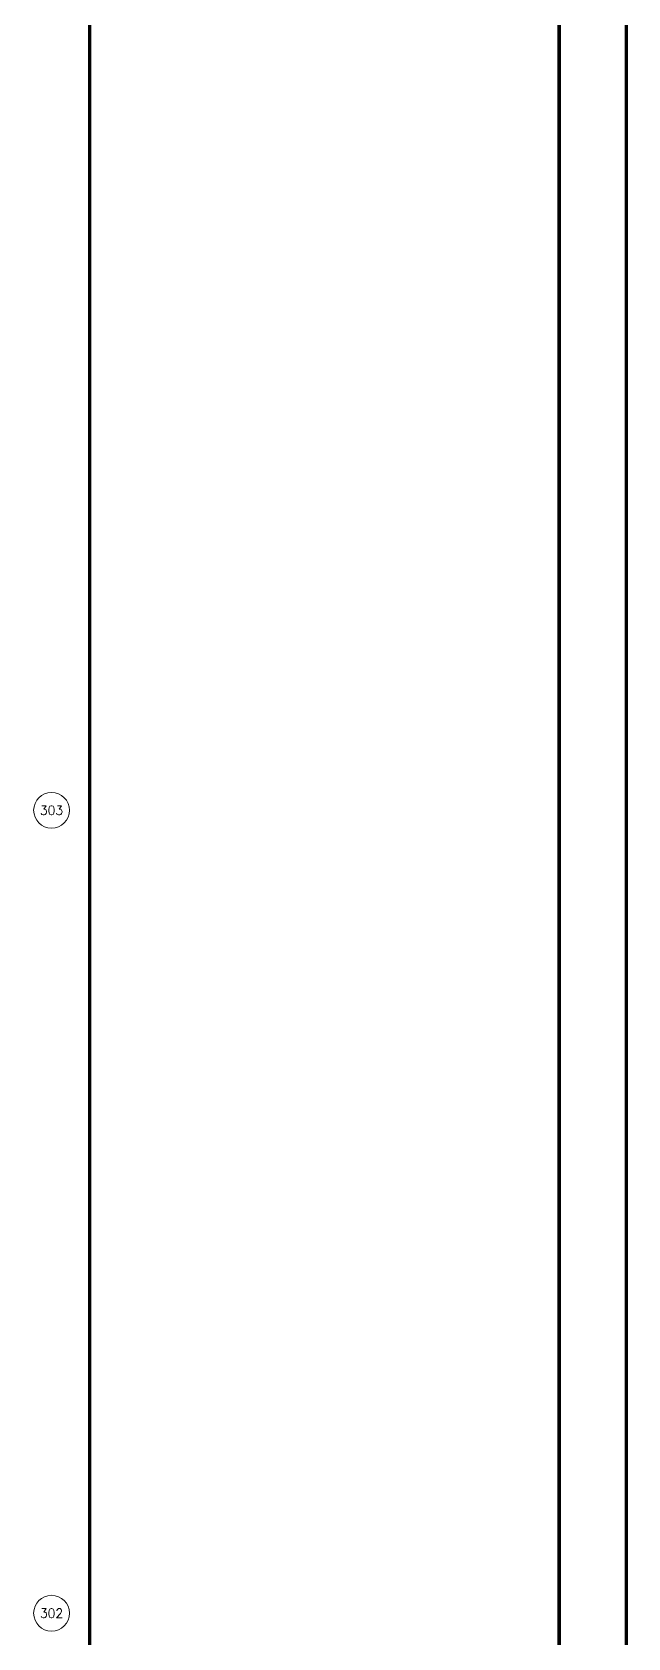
# Model space of a CAD drawing. Extents: x -1201378 to 2367219, y -619313 to 244905.
# Drawn here: x 2321719 to 2335046, y -237786 to -201886 of the extents above; entities that cross this region are included whole.
import ezdxf
from ezdxf.enums import TextEntityAlignment as Align

# ---------------------------------------------------------------- set-up
doc = ezdxf.new("R2010")
doc.units = 0
doc.header["$LTSCALE"] = 1000
doc.layers.get('0').update_dxf_attribs({"linetype": 'CONTINUOUS'})
doc.layers.get('Defpoints').update_dxf_attribs({"linetype": 'CONTINUOUS'})
doc.layers.add('0-cxFrame', color=155, linetype='CONTINUOUS')
doc.layers.add('0-cxText', color=131, linetype='CONTINUOUS', lineweight=25)
doc.layers.add('S-axis', color=111, linetype='CONTINUOUS', lineweight=0)
doc.styles.add('_TCH_AXIS', font='COMPLEX', dxfattribs={"bigfont": 'GBCBIG'})
doc.styles.add('cx_tuming', font='simhei.ttf')
doc.styles.add('cx_tuqian1', font='')
doc.styles.add('黑体', font='simhei.ttf', dxfattribs={"width": 0.8})
doc.styles.get('cx_tuqian1').set_extended_font_data('SimSun')

# ---------------------------------------------------------------- blocks, each defined once
blk = doc.blocks.new('3#轴网')
at = {"layer": 'S-axis'}
for centre in [(-77846.7, -319283.9), (-77846.7, -337233.9)]:
    blk.add_circle(centre, 400, dxfattribs=at)
at = {"layer": 'S-axis', "style": '_TCH_AXIS'}
for s, p, p2 in [('303', (-78107, -319387), (-77586.4, -319387)), ('302', (-78107, -337337), (-77586.4, -337337))]:
    blk.add_text(s, height=206.28, dxfattribs=at).set_placement(p, p2, align=Align.FIT)
blk = doc.blocks.new('zjcx_T0(Dragon)')
at = {"layer": '0-cxFrame', "const_width": 50}
blk.add_lwpolyline([(0, 82100), (-7000, 82100), (-7000, 0), (0, 0)], close=True, dxfattribs=at)
blk = doc.blocks.new('TK22.A0 L(Dragon)')
at = {"layer": '0-cxFrame', "color": 7, "const_width": 0.5}
blk.add_lwpolyline([(0, 0), (-1486, 0), (-1486, 841), (0, 841)], close=True, dxfattribs=at)
at = {"layer": '0-cxFrame', "const_width": 0.5}
for points in [[(-80, 10), (-1466, 10), (-1466, 831), (-80, 831)], [(-10, 10), (-80, 10), (-80, 831), (-10, 831)]]:
    blk.add_lwpolyline(points, close=True, dxfattribs=at)
at = {"layer": '0-cxFrame', "xscale": 0.009999999999999998, "yscale": 0.009999999999999998, "zscale": 0.009999999999999998}
blk.add_blockref('zjcx_T0(Dragon)', (-10, 10), dxfattribs=at)
at = {"style": '黑体', "flags": 4}
blk.add_attdef('图幅', text='', height=3.3, dxfattribs=at).set_placement((-40, 3), align=Align.RIGHT)
at = {"layer": '0-cxText', "flags": 4}
for tag, height, style, p in [('建设单位', 3.5, 'cx_tuming', (-45, 240)), ('项目名称', 3.5, 'cx_tuming', (-45, 210)), ('子项名称', 3.5, 'cx_tuming', (-45, 180)), ('工程编号', 3.3, 'cx_tuqian1', (-35, 165)), ('图名1', 3.5, 'cx_tuming', (-45, 87)), ('图名2', 3.5, 'cx_tuming', (-45, 79)), ('图名3', 3.5, 'cx_tuming', (-45, 71)), ('出图日期', 3.3, 'cx_tuqian1', (-39, 60)), ('专业', 3.3, 'cx_tuqian1', (-55, 52)), ('图号', 3.3, 'cx_tuqian1', (-55, 44)), ('版次', 3.3, 'cx_tuqian1', (-20, 44))]:
    blk.add_attdef(tag, text='', height=height, dxfattribs=dict(at, style=style)).set_placement(p, align=Align.MIDDLE)
at = {"layer": 'Defpoints', "color": 6, "flags": 4}
for tag, height, style, p in [('tufu', 3.3, '黑体', (-12, 12)), ('dwfname', 4, 'cx_tuqian1', (-80, 3))]:
    blk.add_attdef(tag, text='', height=height, dxfattribs=dict(at, style=style)).set_placement(p, align=Align.RIGHT)

msp = doc.modelspace()

# ---------------------------------------------------------------- block references
at = {"layer": '0-cxFrame', "xscale": 150, "yscale": 150, "zscale": 150}
msp.add_blockref('TK22.A0 L(Dragon)', (2335008.3, -296102.2), dxfattribs=at)
at = {"layer": 'S-axis'}
msp.add_blockref('3#轴网', (2400000, 100000), dxfattribs=at)

doc.saveas('drawing.dxf')
